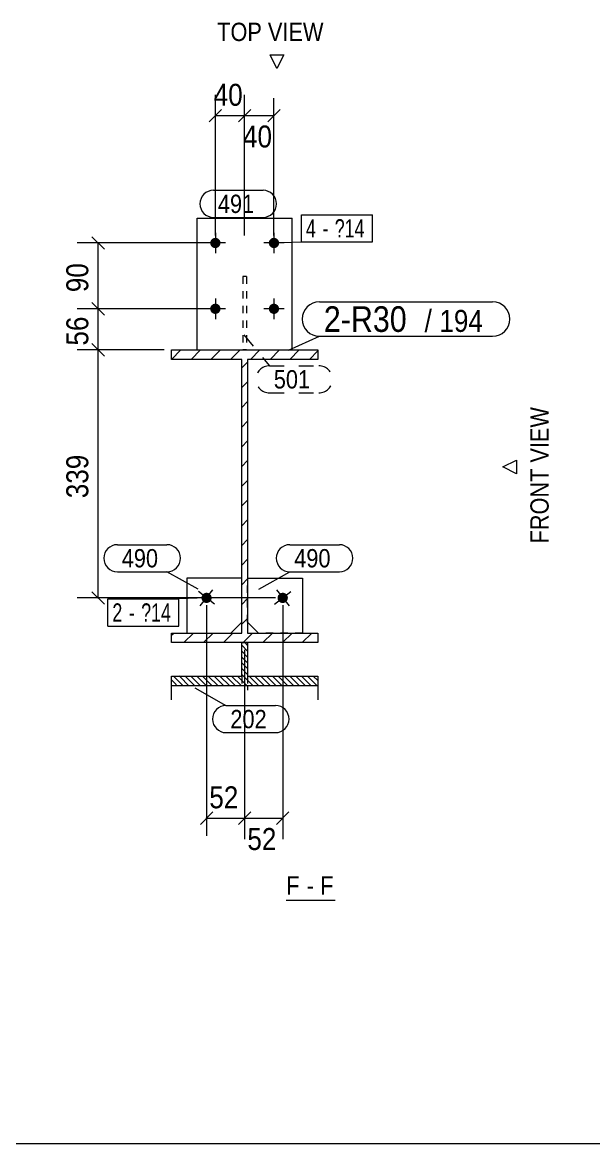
# Model space of a CAD drawing. Header units: millimetres. Extents: x 2 to 1174, y 1 to 825.
# Drawn here: x 798.6 to 876.6, y 5 to 158.2 of the extents above; entities that cross this region are included whole.
import ezdxf

# ---------------------------------------------------------------- set-up
doc = ezdxf.new("R2010")
doc.units = ezdxf.units.MM
for name, pattern in [('XKITLINE00', [0]), ('XKITLINE01', [4, 1, -1, 1, -1]), ('XKITLINE02', [4, 2, -2])]:
    doc.linetypes.add(name, pattern=pattern)
for name, color, linetype, lineweight in [('Bolt', 3, 'Continuous', 0), ('BoltMark', 7, 'Continuous', 0), ('Dimensions', 7, 'Continuous', 0), ('DrawingSheet', 5, 'Continuous', 0), ('OtherObjectType', 7, 'Continuous', 0), ('Part', 2, 'Continuous', 0), ('PartMark', 7, 'Continuous', 0)]:
    doc.layers.add(name, color=color, linetype=linetype, lineweight=lineweight)
doc.styles.add('ARIAL', font='ARIAL.TTF')
doc.styles.add('ARIAL_NARROW', font='ARIALN.TTF')

# ---------------------------------------------------------------- blocks, each defined once
blk = doc.blocks.new('*A8')
at = {"layer": 'Part', "color": 7, "linetype": 'XKITLINE00', "lineweight": 0}
for p, q in [((818.96, 112.17), (820.26, 113.47)), ((821.65, 112.17), (822.95, 113.47)), ((824.35, 112.17), (825.65, 113.47)), ((827.04, 112.17), (828.34, 113.47)), ((829.74, 112.17), (831.04, 113.47)), ((832.43, 112.17), (833.73, 113.47)), ((835.12, 112.17), (836.42, 113.47)), ((818.96, 112.17), (818.96, 112.17)), ((837.82, 112.17), (838.96, 113.31)), ((828.56, 111), (829.36, 111.8)), ((828.56, 108.3), (829.36, 109.1)), ((828.56, 105.61), (829.36, 106.41)), ((828.56, 102.91), (829.36, 103.71)), ((828.56, 100.22), (829.36, 101.02)), ((828.56, 97.53), (829.36, 98.33)), ((828.56, 94.83), (829.36, 95.63)), ((828.56, 92.14), (829.36, 92.94)), ((828.56, 89.44), (829.36, 90.24)), ((828.56, 86.75), (829.36, 87.55)), ((828.56, 84.06), (829.36, 84.86)), ((828.56, 81.36), (829.36, 82.16)), ((828.56, 78.67), (829.36, 79.47)), ((828.56, 75.97), (829.36, 76.77)), ((818.96, 74.46), (819.28, 74.77)), ((820.67, 73.47), (821.97, 74.77)), ((823.36, 73.47), (824.66, 74.77)), ((826.06, 73.47), (827.36, 74.77)), ((828.75, 73.47), (830.05, 74.77)), ((831.45, 73.47), (832.75, 74.77)), ((834.14, 73.47), (835.44, 74.77)), ((836.83, 73.47), (838.13, 74.77))]:
    blk.add_line(p, q, dxfattribs=at)
blk = doc.blocks.new('*A9')
at = {"layer": 'Part', "color": 7, "linetype": 'XKITLINE00', "lineweight": 0}
for p, q in [((829.36, 72.29), (828.56, 73.09)), ((829.36, 71.49), (828.56, 72.29)), ((829.36, 73.08), (828.97, 73.47)), ((829.36, 70.69), (828.56, 71.49)), ((829.36, 69.9), (828.56, 70.7)), ((829.36, 69.1), (828.56, 69.9)), ((830.1, 67.57), (828.56, 69.11)), ((819.36, 67.96), (818.96, 68.36)), ((819.75, 68.36), (819.23, 68.89)), ((819.75, 67.57), (819.36, 67.96)), ((820.55, 67.57), (819.75, 68.36)), ((820.15, 68.76), (820.02, 68.89)), ((821.35, 67.57), (820.15, 68.76)), ((822.14, 67.57), (820.82, 68.89)), ((822.94, 67.57), (821.61, 68.89)), ((823.73, 67.57), (822.41, 68.89)), ((824.53, 67.57), (823.21, 68.89)), ((825.33, 67.57), (824, 68.89)), ((826.12, 67.57), (824.8, 68.89)), ((826.92, 67.57), (825.59, 68.89)), ((827.71, 67.57), (826.39, 68.89)), ((828.51, 67.57), (827.18, 68.89)), ((829.3, 67.57), (827.98, 68.89)), ((830.9, 67.57), (829.57, 68.89)), ((831.69, 67.57), (830.37, 68.89)), ((832.49, 67.57), (831.16, 68.89)), ((833.28, 67.57), (831.96, 68.89)), ((834.08, 67.57), (832.75, 68.89)), ((834.87, 67.57), (833.55, 68.89)), ((835.67, 67.57), (834.35, 68.89)), ((836.47, 67.57), (835.14, 68.89)), ((837.26, 67.57), (835.94, 68.89)), ((838.06, 67.57), (836.73, 68.89)), ((838.85, 67.57), (837.53, 68.89)), ((838.96, 68.26), (838.32, 68.89))]:
    blk.add_line(p, q, dxfattribs=at)
blk = doc.blocks.new('*A207')
at = {"layer": 'Bolt'}
for points in [[(825.66, 128.04), (825.66, 128), (825.65, 127.97), (825.65, 127.94), (825.64, 127.9), (825.63, 127.87), (825.62, 127.84), (825.61, 127.81), (825.59, 127.77), (825.58, 127.74), (825.56, 127.71), (825.54, 127.68), (825.52, 127.66), (825.5, 127.63), (825.48, 127.6), (825.45, 127.58), (825.43, 127.55), (825.4, 127.53), (825.38, 127.51), (825.35, 127.49), (825.32, 127.47), (825.29, 127.46), (825.26, 127.44), (825.23, 127.43), (825.2, 127.41), (825.16, 127.4), (825.13, 127.39), (825.1, 127.39), (825.06, 127.38), (825.03, 127.38), (824.99, 127.37), (824.96, 127.37), (824.92, 127.37), (824.89, 127.38), (824.86, 127.38), (824.82, 127.39), (824.79, 127.39), (824.76, 127.4), (824.72, 127.41), (824.69, 127.43), (824.66, 127.44), (824.63, 127.46), (824.6, 127.47), (824.57, 127.49), (824.54, 127.51), (824.52, 127.53), (824.49, 127.55), (824.46, 127.58), (824.44, 127.6), (824.42, 127.63), (824.4, 127.66), (824.38, 127.68), (824.36, 127.71), (824.34, 127.74), (824.33, 127.77), (824.31, 127.81), (824.3, 127.84), (824.29, 127.87), (824.28, 127.9), (824.27, 127.94), (824.27, 127.97), (824.26, 128), (824.26, 128.04), (824.26, 128.07), (824.26, 128.11), (824.26, 128.14), (824.27, 128.18), (824.27, 128.21), (824.28, 128.24), (824.29, 128.28), (824.3, 128.31), (824.31, 128.34), (824.33, 128.37), (824.34, 128.4), (824.36, 128.43), (824.38, 128.46), (824.4, 128.49), (824.42, 128.52), (824.44, 128.54), (824.46, 128.57), (824.49, 128.59), (824.52, 128.61), (824.54, 128.64), (824.57, 128.66), (824.6, 128.67), (824.63, 128.69), (824.66, 128.71), (824.69, 128.72), (824.72, 128.73), (824.76, 128.74), (824.79, 128.75), (824.82, 128.76), (824.86, 128.77), (824.89, 128.77), (824.92, 128.77), (824.96, 128.77), (824.99, 128.77), (825.03, 128.77), (825.06, 128.77), (825.1, 128.76), (825.13, 128.75), (825.16, 128.74), (825.2, 128.73), (825.23, 128.72), (825.26, 128.71), (825.29, 128.69), (825.32, 128.67), (825.35, 128.66), (825.38, 128.64), (825.4, 128.61), (825.43, 128.59), (825.45, 128.57), (825.48, 128.54), (825.5, 128.52), (825.52, 128.49), (825.54, 128.46), (825.56, 128.43), (825.58, 128.4), (825.59, 128.37), (825.61, 128.34), (825.62, 128.31), (825.63, 128.28), (825.64, 128.24), (825.65, 128.21), (825.65, 128.18), (825.66, 128.14), (825.66, 128.11), (825.66, 128.07)], [(833.66, 128.04), (833.66, 128), (833.65, 127.97), (833.65, 127.94), (833.64, 127.9), (833.63, 127.87), (833.62, 127.84), (833.61, 127.81), (833.59, 127.77), (833.58, 127.74), (833.56, 127.71), (833.54, 127.68), (833.52, 127.66), (833.5, 127.63), (833.48, 127.6), (833.45, 127.58), (833.43, 127.55), (833.4, 127.53), (833.38, 127.51), (833.35, 127.49), (833.32, 127.47), (833.29, 127.46), (833.26, 127.44), (833.23, 127.43), (833.2, 127.41), (833.16, 127.4), (833.13, 127.39), (833.1, 127.39), (833.06, 127.38), (833.03, 127.38), (832.99, 127.37), (832.96, 127.37), (832.92, 127.37), (832.89, 127.38), (832.86, 127.38), (832.82, 127.39), (832.79, 127.39), (832.76, 127.4), (832.72, 127.41), (832.69, 127.43), (832.66, 127.44), (832.63, 127.46), (832.6, 127.47), (832.57, 127.49), (832.54, 127.51), (832.52, 127.53), (832.49, 127.55), (832.46, 127.58), (832.44, 127.6), (832.42, 127.63), (832.4, 127.66), (832.38, 127.68), (832.36, 127.71), (832.34, 127.74), (832.33, 127.77), (832.31, 127.81), (832.3, 127.84), (832.29, 127.87), (832.28, 127.9), (832.27, 127.94), (832.27, 127.97), (832.26, 128), (832.26, 128.04), (832.26, 128.07), (832.26, 128.11), (832.26, 128.14), (832.27, 128.18), (832.27, 128.21), (832.28, 128.24), (832.29, 128.28), (832.3, 128.31), (832.31, 128.34), (832.33, 128.37), (832.34, 128.4), (832.36, 128.43), (832.38, 128.46), (832.4, 128.49), (832.42, 128.52), (832.44, 128.54), (832.46, 128.57), (832.49, 128.59), (832.52, 128.61), (832.54, 128.64), (832.57, 128.66), (832.6, 128.67), (832.63, 128.69), (832.66, 128.71), (832.69, 128.72), (832.72, 128.73), (832.76, 128.74), (832.79, 128.75), (832.82, 128.76), (832.86, 128.77), (832.89, 128.77), (832.92, 128.77), (832.96, 128.77), (832.99, 128.77), (833.03, 128.77), (833.06, 128.77), (833.1, 128.76), (833.13, 128.75), (833.16, 128.74), (833.2, 128.73), (833.23, 128.72), (833.26, 128.71), (833.29, 128.69), (833.32, 128.67), (833.35, 128.66), (833.38, 128.64), (833.4, 128.61), (833.43, 128.59), (833.45, 128.57), (833.48, 128.54), (833.5, 128.52), (833.52, 128.49), (833.54, 128.46), (833.56, 128.43), (833.58, 128.4), (833.59, 128.37), (833.61, 128.34), (833.62, 128.31), (833.63, 128.28), (833.64, 128.24), (833.65, 128.21), (833.65, 128.18), (833.66, 128.14), (833.66, 128.11), (833.66, 128.07)], [(825.66, 119.04), (825.66, 119), (825.65, 118.97), (825.65, 118.94), (825.64, 118.9), (825.63, 118.87), (825.62, 118.84), (825.61, 118.81), (825.59, 118.77), (825.58, 118.74), (825.56, 118.71), (825.54, 118.68), (825.52, 118.66), (825.5, 118.63), (825.48, 118.6), (825.45, 118.58), (825.43, 118.55), (825.4, 118.53), (825.38, 118.51), (825.35, 118.49), (825.32, 118.47), (825.29, 118.46), (825.26, 118.44), (825.23, 118.43), (825.2, 118.41), (825.16, 118.4), (825.13, 118.39), (825.1, 118.39), (825.06, 118.38), (825.03, 118.38), (824.99, 118.37), (824.96, 118.37), (824.92, 118.37), (824.89, 118.38), (824.86, 118.38), (824.82, 118.39), (824.79, 118.39), (824.76, 118.4), (824.72, 118.41), (824.69, 118.43), (824.66, 118.44), (824.63, 118.46), (824.6, 118.47), (824.57, 118.49), (824.54, 118.51), (824.52, 118.53), (824.49, 118.55), (824.46, 118.58), (824.44, 118.6), (824.42, 118.63), (824.4, 118.66), (824.38, 118.68), (824.36, 118.71), (824.34, 118.74), (824.33, 118.77), (824.31, 118.81), (824.3, 118.84), (824.29, 118.87), (824.28, 118.9), (824.27, 118.94), (824.27, 118.97), (824.26, 119), (824.26, 119.04), (824.26, 119.07), (824.26, 119.11), (824.26, 119.14), (824.27, 119.18), (824.27, 119.21), (824.28, 119.24), (824.29, 119.28), (824.3, 119.31), (824.31, 119.34), (824.33, 119.37), (824.34, 119.4), (824.36, 119.43), (824.38, 119.46), (824.4, 119.49), (824.42, 119.52), (824.44, 119.54), (824.46, 119.57), (824.49, 119.59), (824.52, 119.61), (824.54, 119.64), (824.57, 119.66), (824.6, 119.67), (824.63, 119.69), (824.66, 119.71), (824.69, 119.72), (824.72, 119.73), (824.76, 119.74), (824.79, 119.75), (824.82, 119.76), (824.86, 119.77), (824.89, 119.77), (824.92, 119.77), (824.96, 119.77), (824.99, 119.77), (825.03, 119.77), (825.06, 119.77), (825.1, 119.76), (825.13, 119.75), (825.16, 119.74), (825.2, 119.73), (825.23, 119.72), (825.26, 119.71), (825.29, 119.69), (825.32, 119.67), (825.35, 119.66), (825.38, 119.64), (825.4, 119.61), (825.43, 119.59), (825.45, 119.57), (825.48, 119.54), (825.5, 119.52), (825.52, 119.49), (825.54, 119.46), (825.56, 119.43), (825.58, 119.4), (825.59, 119.37), (825.61, 119.34), (825.62, 119.31), (825.63, 119.28), (825.64, 119.24), (825.65, 119.21), (825.65, 119.18), (825.66, 119.14), (825.66, 119.11), (825.66, 119.07)], [(833.66, 119.04), (833.66, 119), (833.65, 118.97), (833.65, 118.94), (833.64, 118.9), (833.63, 118.87), (833.62, 118.84), (833.61, 118.81), (833.59, 118.77), (833.58, 118.74), (833.56, 118.71), (833.54, 118.68), (833.52, 118.66), (833.5, 118.63), (833.48, 118.6), (833.45, 118.58), (833.43, 118.55), (833.4, 118.53), (833.38, 118.51), (833.35, 118.49), (833.32, 118.47), (833.29, 118.46), (833.26, 118.44), (833.23, 118.43), (833.2, 118.41), (833.16, 118.4), (833.13, 118.39), (833.1, 118.39), (833.06, 118.38), (833.03, 118.38), (832.99, 118.37), (832.96, 118.37), (832.92, 118.37), (832.89, 118.38), (832.86, 118.38), (832.82, 118.39), (832.79, 118.39), (832.76, 118.4), (832.72, 118.41), (832.69, 118.43), (832.66, 118.44), (832.63, 118.46), (832.6, 118.47), (832.57, 118.49), (832.54, 118.51), (832.52, 118.53), (832.49, 118.55), (832.46, 118.58), (832.44, 118.6), (832.42, 118.63), (832.4, 118.66), (832.38, 118.68), (832.36, 118.71), (832.34, 118.74), (832.33, 118.77), (832.31, 118.81), (832.3, 118.84), (832.29, 118.87), (832.28, 118.9), (832.27, 118.94), (832.27, 118.97), (832.26, 119), (832.26, 119.04), (832.26, 119.07), (832.26, 119.11), (832.26, 119.14), (832.27, 119.18), (832.27, 119.21), (832.28, 119.24), (832.29, 119.28), (832.3, 119.31), (832.31, 119.34), (832.33, 119.37), (832.34, 119.4), (832.36, 119.43), (832.38, 119.46), (832.4, 119.49), (832.42, 119.52), (832.44, 119.54), (832.46, 119.57), (832.49, 119.59), (832.52, 119.61), (832.54, 119.64), (832.57, 119.66), (832.6, 119.67), (832.63, 119.69), (832.66, 119.71), (832.69, 119.72), (832.72, 119.73), (832.76, 119.74), (832.79, 119.75), (832.82, 119.76), (832.86, 119.77), (832.89, 119.77), (832.92, 119.77), (832.96, 119.77), (832.99, 119.77), (833.03, 119.77), (833.06, 119.77), (833.1, 119.76), (833.13, 119.75), (833.16, 119.74), (833.2, 119.73), (833.23, 119.72), (833.26, 119.71), (833.29, 119.69), (833.32, 119.67), (833.35, 119.66), (833.38, 119.64), (833.4, 119.61), (833.43, 119.59), (833.45, 119.57), (833.48, 119.54), (833.5, 119.52), (833.52, 119.49), (833.54, 119.46), (833.56, 119.43), (833.58, 119.4), (833.59, 119.37), (833.61, 119.34), (833.62, 119.31), (833.63, 119.28), (833.64, 119.24), (833.65, 119.21), (833.65, 119.18), (833.66, 119.14), (833.66, 119.11), (833.66, 119.07)]]:
    blk.add_hatch(color=3, dxfattribs=at).paths.add_polyline_path(points, flags=17)
at = {"layer": 'Bolt', "color": 3, "linetype": 'XKITLINE00', "lineweight": 0}
for p, q in [((824.96, 129.47), (824.96, 126.67)), ((832.96, 129.47), (832.96, 126.67)), ((826.36, 128.07), (823.56, 128.07)), ((834.36, 128.07), (831.56, 128.07)), ((824.96, 120.47), (824.96, 117.67)), ((832.96, 120.47), (832.96, 117.67)), ((826.36, 119.07), (823.56, 119.07)), ((834.36, 119.07), (831.56, 119.07))]:
    blk.add_line(p, q, dxfattribs=at)
blk = doc.blocks.new('*A208')
at = {"layer": 'Bolt'}
blk.add_hatch(color=3, dxfattribs=at).paths.add_polyline_path([(823.3, 79.04), (823.28, 79.07), (823.25, 79.09), (823.23, 79.12), (823.21, 79.14), (823.19, 79.17), (823.17, 79.2), (823.15, 79.23), (823.13, 79.26), (823.12, 79.29), (823.11, 79.32), (823.09, 79.35), (823.08, 79.39), (823.08, 79.42), (823.07, 79.45), (823.06, 79.49), (823.06, 79.52), (823.06, 79.55), (823.06, 79.59), (823.06, 79.62), (823.06, 79.66), (823.07, 79.69), (823.08, 79.73), (823.08, 79.76), (823.09, 79.79), (823.11, 79.82), (823.12, 79.86), (823.13, 79.89), (823.15, 79.92), (823.17, 79.95), (823.19, 79.98), (823.21, 80), (823.23, 80.03), (823.25, 80.06), (823.28, 80.08), (823.3, 80.1), (823.33, 80.12), (823.36, 80.14), (823.38, 80.16), (823.41, 80.18), (823.44, 80.2), (823.47, 80.21), (823.51, 80.23), (823.54, 80.24), (823.57, 80.25), (823.6, 80.26), (823.64, 80.26), (823.67, 80.27), (823.71, 80.27), (823.74, 80.27), (823.78, 80.27), (823.81, 80.27), (823.84, 80.27), (823.88, 80.26), (823.91, 80.26), (823.94, 80.25), (823.98, 80.24), (824.01, 80.23), (824.04, 80.21), (824.07, 80.2), (824.1, 80.18), (824.13, 80.17), (824.16, 80.15), (824.19, 80.13), (824.22, 80.1), (824.24, 80.08), (824.27, 80.06), (824.29, 80.03), (824.31, 80), (824.33, 79.98), (824.35, 79.95), (824.37, 79.92), (824.38, 79.89), (824.4, 79.86), (824.41, 79.83), (824.42, 79.79), (824.43, 79.76), (824.44, 79.73), (824.45, 79.69), (824.45, 79.66), (824.46, 79.63), (824.46, 79.59), (824.46, 79.56), (824.46, 79.52), (824.45, 79.49), (824.45, 79.45), (824.44, 79.42), (824.43, 79.39), (824.42, 79.35), (824.41, 79.32), (824.4, 79.29), (824.39, 79.26), (824.37, 79.23), (824.35, 79.2), (824.33, 79.17), (824.31, 79.14), (824.29, 79.12), (824.27, 79.09), (824.24, 79.07), (824.22, 79.04), (824.19, 79.02), (824.16, 79), (824.13, 78.98), (824.11, 78.96), (824.08, 78.95), (824.04, 78.93), (824.01, 78.92), (823.98, 78.91), (823.95, 78.9), (823.91, 78.89), (823.88, 78.88), (823.85, 78.88), (823.81, 78.88), (823.78, 78.87), (823.74, 78.87), (823.71, 78.88), (823.67, 78.88), (823.64, 78.88), (823.61, 78.89), (823.57, 78.9), (823.54, 78.91), (823.51, 78.92), (823.48, 78.93), (823.45, 78.95), (823.42, 78.96), (823.39, 78.98), (823.36, 79), (823.33, 79.02)], flags=17)
at = {"layer": 'Bolt', "color": 3, "linetype": 'XKITLINE00', "lineweight": 0}
for p, q in [((824.86, 78.71), (822.65, 80.43)), ((822.9, 78.47), (824.62, 80.68))]:
    blk.add_line(p, q, dxfattribs=at)
blk = doc.blocks.new('*A209')
at = {"layer": 'Bolt'}
blk.add_hatch(color=3, dxfattribs=at).paths.add_polyline_path([(833.76, 80.15), (833.79, 80.17), (833.82, 80.18), (833.85, 80.2), (833.88, 80.21), (833.91, 80.23), (833.94, 80.24), (833.97, 80.25), (834.01, 80.26), (834.04, 80.26), (834.07, 80.27), (834.11, 80.27), (834.14, 80.27), (834.18, 80.27), (834.21, 80.27), (834.25, 80.27), (834.28, 80.26), (834.31, 80.26), (834.35, 80.25), (834.38, 80.24), (834.41, 80.23), (834.44, 80.21), (834.48, 80.2), (834.51, 80.18), (834.53, 80.16), (834.56, 80.14), (834.59, 80.12), (834.62, 80.1), (834.64, 80.08), (834.67, 80.06), (834.69, 80.03), (834.71, 80), (834.73, 79.98), (834.75, 79.95), (834.77, 79.92), (834.79, 79.89), (834.8, 79.86), (834.81, 79.82), (834.82, 79.79), (834.83, 79.76), (834.84, 79.73), (834.85, 79.69), (834.85, 79.66), (834.86, 79.62), (834.86, 79.59), (834.86, 79.55), (834.86, 79.52), (834.85, 79.49), (834.85, 79.45), (834.84, 79.42), (834.83, 79.39), (834.82, 79.35), (834.81, 79.32), (834.8, 79.29), (834.78, 79.26), (834.77, 79.23), (834.75, 79.2), (834.73, 79.17), (834.71, 79.14), (834.69, 79.12), (834.67, 79.09), (834.64, 79.07), (834.62, 79.04), (834.59, 79.02), (834.56, 79), (834.53, 78.98), (834.5, 78.96), (834.47, 78.95), (834.44, 78.93), (834.41, 78.92), (834.38, 78.91), (834.34, 78.9), (834.31, 78.89), (834.28, 78.88), (834.24, 78.88), (834.21, 78.88), (834.18, 78.87), (834.14, 78.87), (834.11, 78.88), (834.07, 78.88), (834.04, 78.88), (834, 78.89), (833.97, 78.9), (833.94, 78.91), (833.91, 78.92), (833.87, 78.93), (833.84, 78.95), (833.81, 78.96), (833.78, 78.98), (833.76, 79), (833.73, 79.02), (833.7, 79.04), (833.68, 79.07), (833.65, 79.09), (833.63, 79.12), (833.61, 79.14), (833.59, 79.17), (833.57, 79.2), (833.55, 79.23), (833.53, 79.26), (833.52, 79.29), (833.51, 79.32), (833.49, 79.35), (833.48, 79.39), (833.48, 79.42), (833.47, 79.45), (833.46, 79.49), (833.46, 79.52), (833.46, 79.56), (833.46, 79.59), (833.46, 79.63), (833.46, 79.66), (833.47, 79.69), (833.48, 79.73), (833.48, 79.76), (833.49, 79.79), (833.51, 79.83), (833.52, 79.86), (833.53, 79.89), (833.55, 79.92), (833.57, 79.95), (833.59, 79.98), (833.61, 80), (833.63, 80.03), (833.65, 80.06), (833.68, 80.08), (833.7, 80.1), (833.73, 80.13)], flags=17)
at = {"layer": 'Bolt', "color": 3, "linetype": 'XKITLINE00', "lineweight": 0}
for p, q in [((833.05, 78.71), (835.26, 80.43)), ((833.3, 80.68), (835.02, 78.47))]:
    blk.add_line(p, q, dxfattribs=at)
blk = doc.blocks.new('*A210')
at = {"layer": 'Part', "color": 2, "linetype": 'XKITLINE00', "lineweight": 0}
for p, q in [((818.96, 112.17), (818.96, 113.47)), ((818.96, 113.47), (838.96, 113.47)), ((838.96, 113.47), (838.96, 112.17)), ((828.56, 112.17), (818.96, 112.17)), ((828.56, 74.77), (828.56, 112.17)), ((838.96, 112.17), (829.36, 112.17)), ((829.36, 112.17), (829.36, 74.77)), ((818.96, 73.47), (818.96, 74.77)), ((818.96, 74.77), (828.56, 74.77)), ((829.36, 74.77), (838.96, 74.77)), ((838.96, 74.77), (838.96, 73.47)), ((838.96, 73.47), (818.96, 73.47))]:
    blk.add_line(p, q, dxfattribs=at)
blk = doc.blocks.new('*A211')
at = {"layer": 'Part', "color": 2, "linetype": 'XKITLINE00', "lineweight": 0}
for p, q in [((822.46, 113.47), (822.46, 131.47)), ((822.46, 131.47), (835.46, 131.47)), ((835.46, 113.47), (835.46, 131.47))]:
    blk.add_line(p, q, dxfattribs=at)
at = {"layer": 'Part', "color": 7, "linetype": 'XKITLINE01', "lineweight": 0}
blk.add_line((822.46, 113.47), (835.46, 113.47), dxfattribs=at)
blk = doc.blocks.new('*A212')
at = {"layer": 'Part', "color": 2, "linetype": 'XKITLINE00', "lineweight": 0}
for p, q in [((828.56, 82.27), (821.06, 82.27)), ((821.06, 82.27), (821.06, 74.77)), ((827.06, 74.77), (828.56, 76.27))]:
    blk.add_line(p, q, dxfattribs=at)
at = {"layer": 'Part', "color": 7, "linetype": 'XKITLINE01', "lineweight": 0}
for p, q in [((828.56, 76.27), (828.56, 82.27)), ((821.06, 74.77), (827.06, 74.77))]:
    blk.add_line(p, q, dxfattribs=at)
blk = doc.blocks.new('*A213')
at = {"layer": 'Part', "color": 7, "linetype": 'XKITLINE01', "lineweight": 0}
for p, q in [((829.21, 123.47), (828.71, 123.47)), ((828.71, 123.47), (828.71, 113.47)), ((829.21, 123.47), (829.21, 113.47)), ((829.21, 113.47), (828.71, 113.47))]:
    blk.add_line(p, q, dxfattribs=at)
blk = doc.blocks.new('*A214')
at = {"layer": 'Part', "color": 2, "linetype": 'XKITLINE00', "lineweight": 0}
for p, q in [((829.36, 82.27), (836.86, 82.27)), ((836.86, 82.27), (836.86, 74.77)), ((830.86, 74.77), (829.36, 76.27))]:
    blk.add_line(p, q, dxfattribs=at)
at = {"layer": 'Part', "color": 7, "linetype": 'XKITLINE01', "lineweight": 0}
for p, q in [((829.36, 76.27), (829.36, 82.27)), ((836.86, 74.77), (830.86, 74.77))]:
    blk.add_line(p, q, dxfattribs=at)
blk = doc.blocks.new('*A215')
at = {"layer": 'Part', "color": 2, "linetype": 'XKITLINE00', "lineweight": 0}
for p, q in [((828.56, 68.89), (828.56, 73.47)), ((828.56, 73.47), (829.36, 73.47)), ((829.36, 73.47), (829.36, 73.47)), ((829.36, 73.47), (829.36, 68.89)), ((818.96, 65.62), (818.96, 68.89)), ((818.96, 68.89), (828.56, 68.89)), ((838.96, 67.57), (818.96, 67.57)), ((829.36, 68.89), (838.96, 68.89)), ((838.96, 68.89), (838.96, 65.62))]:
    blk.add_line(p, q, dxfattribs=at)
at = {"layer": 'Part', "color": 7, "linetype": 'XKITLINE01', "lineweight": 0}
for p, q in [((828.56, 68.89), (828.56, 66.94)), ((829.36, 68.89), (829.36, 67.57)), ((829.36, 67.57), (829.36, 66.94))]:
    blk.add_line(p, q, dxfattribs=at)
blk = doc.blocks.new('*A216')
at = {"layer": 'DrawingSheet', "color": 5, "linetype": 'XKITLINE00', "lineweight": 0}
blk.add_line((5, 5), (1174, 5), dxfattribs=at)
blk = doc.blocks.new('*A423')
at = {"layer": 'Dimensions', "color": 7, "linetype": 'XKITLINE00', "lineweight": 0}
for p, q in [((817.96, 113.47), (806.11, 113.47)), ((808.11, 114.32), (809.81, 112.62)), ((808.96, 79.57), (808.96, 113.47)), ((808.11, 80.42), (809.81, 78.72)), ((833.16, 79.57), (806.11, 79.57))]:
    blk.add_line(p, q, dxfattribs=at)
at = {"layer": 'Dimensions', "color": 3}
for p in [(808.96, 113.47), (808.96, 79.57)]:
    blk.add_point(p, dxfattribs=at)
at = {"layer": 'Dimensions', "color": 3, "style": 'ARIAL', "width": 0.85}
blk.add_text('339', height=3, rotation=90.0002, dxfattribs=at).set_placement((807.61, 93.19))
blk = doc.blocks.new('*A424')
at = {"layer": 'Dimensions', "color": 7, "linetype": 'XKITLINE00', "lineweight": 0}
for p, q in [((808.11, 119.92), (809.81, 118.22)), ((823.96, 119.07), (806.11, 119.07)), ((808.96, 113.47), (808.96, 119.07)), ((817.96, 113.47), (806.11, 113.47)), ((808.11, 114.32), (809.81, 112.62))]:
    blk.add_line(p, q, dxfattribs=at)
at = {"layer": 'Dimensions', "color": 3}
for p in [(808.96, 119.07), (808.96, 113.47)]:
    blk.add_point(p, dxfattribs=at)
at = {"layer": 'Dimensions', "color": 3, "style": 'ARIAL', "width": 0.85}
blk.add_text('56', height=3, rotation=90.0002, dxfattribs=at).set_placement((807.61, 114.05))
blk = doc.blocks.new('*A425')
at = {"layer": 'Dimensions', "color": 7, "linetype": 'XKITLINE00', "lineweight": 0}
for p, q in [((808.11, 128.92), (809.81, 127.22)), ((823.96, 128.07), (806.11, 128.07)), ((808.96, 119.07), (808.96, 128.07)), ((808.11, 119.92), (809.81, 118.22)), ((823.96, 119.07), (806.11, 119.07))]:
    blk.add_line(p, q, dxfattribs=at)
at = {"layer": 'Dimensions', "color": 3}
for p in [(808.96, 128.07), (808.96, 119.07)]:
    blk.add_point(p, dxfattribs=at)
at = {"layer": 'Dimensions', "color": 3, "style": 'ARIAL', "width": 0.85}
blk.add_text('90', height=3, rotation=90.0002, dxfattribs=at).set_placement((807.61, 121.35))
blk = doc.blocks.new('*A426')
at = {"layer": 'Dimensions', "color": 7, "linetype": 'XKITLINE00', "lineweight": 0}
for p, q in [((823.76, 78.57), (823.76, 47.07)), ((828.96, 72.47), (828.96, 47.07)), ((824.61, 50.32), (822.91, 48.62)), ((823.76, 49.47), (828.96, 49.47)), ((829.81, 50.32), (828.11, 48.62))]:
    blk.add_line(p, q, dxfattribs=at)
at = {"layer": 'Dimensions', "color": 3}
for p in [(823.76, 49.47), (828.96, 49.47)]:
    blk.add_point(p, dxfattribs=at)
at = {"layer": 'Dimensions', "color": 3, "style": 'ARIAL', "width": 0.85}
blk.add_text('52', height=3, dxfattribs=at).set_placement((824.13, 50.82))
blk = doc.blocks.new('*A427')
at = {"layer": 'Dimensions', "color": 7, "linetype": 'XKITLINE00', "lineweight": 0}
for p, q in [((834.16, 78.57), (834.16, 46.62)), ((828.96, 72.47), (828.96, 46.62)), ((829.81, 50.32), (828.11, 48.62)), ((828.96, 49.47), (834.16, 49.47)), ((835.01, 50.32), (833.31, 48.62))]:
    blk.add_line(p, q, dxfattribs=at)
at = {"layer": 'Dimensions', "color": 3}
for p in [(828.96, 49.47), (834.16, 49.47)]:
    blk.add_point(p, dxfattribs=at)
at = {"layer": 'Dimensions', "color": 3, "style": 'ARIAL', "width": 0.85}
blk.add_text('52', height=3, dxfattribs=at).set_placement((829.33, 45.12))
blk = doc.blocks.new('*A428')
at = {"layer": 'Dimensions', "color": 7, "linetype": 'XKITLINE00', "lineweight": 0}
for p, q in [((824.96, 129.07), (824.96, 148.32)), ((828.96, 129.07), (828.96, 148.32)), ((825.81, 146.32), (824.11, 144.62)), ((829.81, 146.32), (828.11, 144.62)), ((824.96, 145.47), (828.96, 145.47))]:
    blk.add_line(p, q, dxfattribs=at)
at = {"layer": 'Dimensions', "color": 3}
for p in [(824.96, 145.47), (828.96, 145.47)]:
    blk.add_point(p, dxfattribs=at)
at = {"layer": 'Dimensions', "color": 3, "style": 'ARIAL', "width": 0.85}
blk.add_text('40', height=3, dxfattribs=at).set_placement((824.73, 146.82))
blk = doc.blocks.new('*A429')
at = {"layer": 'Dimensions', "color": 7, "linetype": 'XKITLINE00', "lineweight": 0}
for p, q in [((828.96, 129.07), (828.96, 147.87)), ((832.96, 129.07), (832.96, 147.87)), ((829.81, 146.32), (828.11, 144.62)), ((833.81, 146.32), (832.11, 144.62)), ((828.96, 145.47), (832.96, 145.47))]:
    blk.add_line(p, q, dxfattribs=at)
at = {"layer": 'Dimensions', "color": 3}
for p in [(828.96, 145.47), (832.96, 145.47)]:
    blk.add_point(p, dxfattribs=at)
at = {"layer": 'Dimensions', "color": 3, "style": 'ARIAL', "width": 0.85}
blk.add_text('40', height=3, dxfattribs=at).set_placement((828.73, 141.12))
blk = doc.blocks.new('*A430')
at = {"layer": 'BoltMark', "color": 7, "linetype": 'XKITLINE00', "lineweight": 0}
for p, q in [((810.3, 79.42), (819.99, 79.42)), ((810.3, 75.72), (810.3, 79.42)), ((823.76, 79.57), (819.99, 79.42)), ((819.99, 75.72), (819.99, 79.42)), ((810.3, 75.72), (819.99, 75.72))]:
    blk.add_line(p, q, dxfattribs=at)
at = {"layer": 'BoltMark', "color": 3, "style": 'ARIAL_NARROW', "width": 0.85}
for s, p in [('2', (810.9, 76.32)), ('?14', (814.83, 76.32)), ('-', (813.17, 76.32))]:
    blk.add_text(s, height=2.5, dxfattribs=at).set_placement(p)
blk = doc.blocks.new('*A431')
at = {"layer": 'BoltMark', "color": 7, "linetype": 'XKITLINE00', "lineweight": 0}
for p, q in [((836.73, 131.92), (846.42, 131.92)), ((836.73, 128.22), (836.73, 131.92)), ((846.42, 128.22), (846.42, 131.92)), ((832.96, 128.07), (836.73, 128.22)), ((836.73, 128.22), (846.42, 128.22))]:
    blk.add_line(p, q, dxfattribs=at)
at = {"layer": 'BoltMark', "color": 3, "style": 'ARIAL_NARROW', "width": 0.85}
for s, p in [('4', (837.33, 128.82)), ('?14', (841.26, 128.82)), ('-', (839.6, 128.82))]:
    blk.add_text(s, height=2.5, dxfattribs=at).set_placement(p)
blk = doc.blocks.new('*A432')
at = {"layer": 'PartMark', "color": 7, "linetype": 'XKITLINE00', "lineweight": 0}
for p, q in [((822.16, 67.26), (826.41, 64.86)), ((826.41, 64.86), (833.17, 64.86)), ((826.41, 61.16), (833.17, 61.16))]:
    blk.add_line(p, q, dxfattribs=at)
for centre, start, end in [((826.41, 63.01), 90, 270), ((833.17, 63.01), 270, 90)]:
    blk.add_arc(centre, 1.85, start, end, dxfattribs=at)
at = {"layer": 'PartMark', "color": 3, "style": 'ARIAL', "width": 0.85}
blk.add_text('202', height=2.5, dxfattribs=at).set_placement((827.01, 61.76))
blk = doc.blocks.new('*A433')
at = {"layer": 'PartMark', "color": 7, "linetype": 'XKITLINE00', "lineweight": 0}
for p, q in [((835.13, 86.84), (841.89, 86.84)), ((830.89, 80.74), (835.13, 83.14)), ((835.13, 83.14), (841.89, 83.14))]:
    blk.add_line(p, q, dxfattribs=at)
for centre, start, end in [((835.13, 84.99), 90, 270), ((841.89, 84.99), 270, 90)]:
    blk.add_arc(centre, 1.85, start, end, dxfattribs=at)
at = {"layer": 'PartMark', "color": 3, "style": 'ARIAL', "width": 0.85}
blk.add_text('490', height=2.5, dxfattribs=at).set_placement((835.73, 83.74))
blk = doc.blocks.new('*A434')
at = {"layer": 'PartMark', "color": 7, "linetype": 'XKITLINE02', "lineweight": 0}
for p, q in [((828.84, 115.5), (832.34, 111.29)), ((832.34, 111.29), (839.1, 111.29)), ((832.34, 107.59), (839.1, 107.59))]:
    blk.add_line(p, q, dxfattribs=at)
for centre, start, end in [((832.34, 109.44), 90, 270), ((839.1, 109.44), 270, 90)]:
    blk.add_arc(centre, 1.85, start, end, dxfattribs=at)
at = {"layer": 'PartMark', "color": 3, "style": 'ARIAL', "width": 0.85}
blk.add_text('501', height=2.5, dxfattribs=at).set_placement((832.94, 108.19))
blk = doc.blocks.new('*A435')
at = {"layer": 'PartMark', "color": 7, "linetype": 'XKITLINE00', "lineweight": 0}
for p, q in [((811.58, 86.84), (818.35, 86.84)), ((811.58, 83.14), (818.35, 83.14)), ((822.59, 80.74), (818.35, 83.14))]:
    blk.add_line(p, q, dxfattribs=at)
for centre, start, end in [((811.58, 84.99), 90, 270), ((818.35, 84.99), 270, 90)]:
    blk.add_arc(centre, 1.85, start, end, dxfattribs=at)
at = {"layer": 'PartMark', "color": 3, "style": 'ARIAL', "width": 0.85}
blk.add_text('490', height=2.5, dxfattribs=at).set_placement((812.18, 83.74))
blk = doc.blocks.new('*A436')
at = {"layer": 'PartMark', "color": 7, "linetype": 'XKITLINE00', "lineweight": 0}
for p, q in [((824.71, 135.27), (831.47, 135.27)), ((824.71, 131.57), (831.47, 131.57))]:
    blk.add_line(p, q, dxfattribs=at)
for centre, start, end in [((824.71, 133.42), 90, 270), ((831.47, 133.42), 270, 90)]:
    blk.add_arc(centre, 1.85, start, end, dxfattribs=at)
at = {"layer": 'PartMark', "color": 3, "style": 'ARIAL', "width": 0.85}
blk.add_text('491', height=2.5, dxfattribs=at).set_placement((825.31, 132.17))
blk = doc.blocks.new('*A437')
at = {"layer": 'PartMark', "color": 7, "linetype": 'XKITLINE00', "lineweight": 0}
for p, q in [((839.17, 120.02), (862.82, 120.02)), ((834.93, 113.42), (839.17, 115.32)), ((839.17, 115.32), (862.82, 115.32))]:
    blk.add_line(p, q, dxfattribs=at)
for centre, start, end in [((839.17, 117.67), 90, 270), ((862.82, 117.67), 270, 90)]:
    blk.add_arc(centre, 2.35, start, end, dxfattribs=at)
at = {"layer": 'PartMark', "color": 1, "style": 'ARIAL', "width": 0.85}
blk.add_text('2-R30', height=3.5, dxfattribs=at).set_placement((839.77, 115.92))
at = {"layer": 'PartMark', "color": 3, "style": 'ARIAL', "width": 0.85}
for s, p in [('/', (853.53, 115.92)), ('194', (855.55, 115.92))]:
    blk.add_text(s, height=3, dxfattribs=at).set_placement(p)
blk = doc.blocks.new('*A438')
at = {"layer": 'OtherObjectType', "color": 7, "linetype": 'XKITLINE00', "lineweight": 0}
for p, q in [((833.37, 151.92), (832.43, 153.8)), ((832.43, 153.8), (834.3, 153.8)), ((834.3, 153.8), (833.37, 151.92)), ((833.37, 151.92), (833.37, 151.92)), ((864.22, 97.47), (866.1, 98.41)), ((866.1, 98.41), (866.1, 96.54)), ((866.1, 96.54), (864.22, 97.47)), ((864.22, 97.47), (864.22, 97.47)), ((834.65, 38.27), (841.33, 38.27))]:
    blk.add_line(p, q, dxfattribs=at)
at = {"layer": 'OtherObjectType', "color": 7, "style": 'ARIAL', "width": 0.85}
for s, p in [('TOP VIEW', (825.21, 155.67)), ('F', (834.65, 39.02)), ('F', (839.29, 39.02)), ('-', (837.44, 39.02))]:
    blk.add_text(s, height=2.5, dxfattribs=at).set_placement(p)
blk.add_text('FRONT VIEW', height=2.5, rotation=90, dxfattribs=at).set_placement((870.47, 87.01))

msp = doc.modelspace()

# ---------------------------------------------------------------- block references
at = {"lineweight": 0}
for name in ['*A216', '*A428', '*A429', '*A436', '*A431', '*A211', '*A425', '*A207', '*A213', '*A424', '*A437', '*A434', '*A423', '*A8', '*A210', '*A435', '*A433', '*A212', '*A214', '*A208', '*A209', '*A430', '*A426', '*A427', '*A9', '*A215', '*A432']:
    msp.add_blockref(name, (0, 0), dxfattribs=at)
at = {"layer": 'OtherObjectType', "lineweight": 0}
msp.add_blockref('*A438', (0, 0), dxfattribs=at)

doc.saveas('drawing.dxf')
